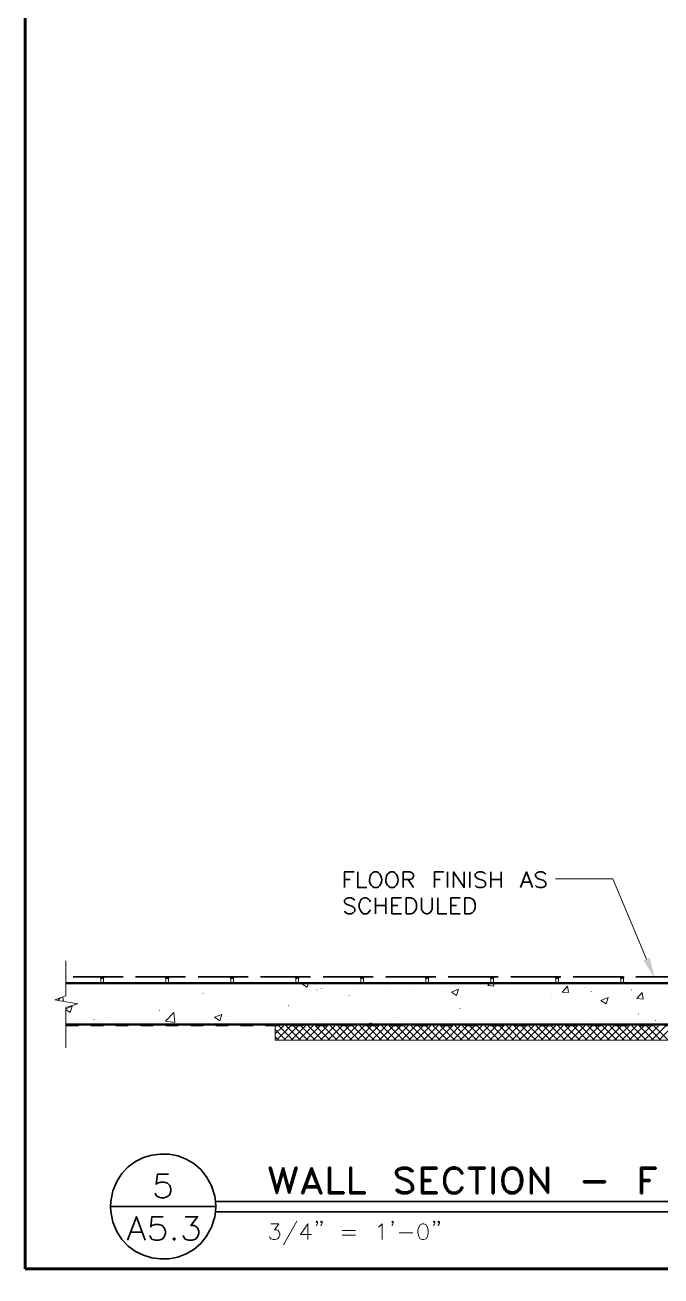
# Model space of a CAD drawing. Header units: inches. Extents: x 5 to 516, y -193 to 129.
# Drawn here: x 334.07 to 339.16, y -46.98 to -36.96 of the extents above; entities that cross this region are included whole.
import ezdxf

# ---------------------------------------------------------------- set-up
doc = ezdxf.new("R2010")
doc.units = ezdxf.units.IN
doc.header["$MEASUREMENT"] = 0
doc.linetypes.add('PDF_IMPORT', pattern=[1, 0.8, -0.2])
doc.layers.add('PDF5_Geometry', color=7, linetype='Continuous')
doc.layers.add('PDF5_Solid Fills', color=7, linetype='Continuous')

msp = doc.modelspace()

# ---------------------------------------------------------------- linework, layer by layer
at = {"layer": 'PDF5_Geometry', "lineweight": 60}
for points in [[(379.067698, -46.9256782), (379.067698, -16.9256758), (334.0676944, -16.9256758), (334.0676944, -46.9256782)], [(334.0676933, -46.9256771), (379.0676969, -46.9256771)]]:
    msp.add_lwpolyline(points, dxfattribs=at)
at = {"layer": 'PDF5_Geometry', "lineweight": 35}
for points in [[(336.6265856, -43.8712323), (336.6265856, -43.7456768), (336.7043634, -43.7456768)], [(336.7343602, -43.7456768), (336.7343602, -43.8712323), (336.8054713, -43.8712323)], [(336.9010272, -43.7523434), (336.888805, -43.7456768), (336.8643605, -43.7456768), (336.8532494, -43.7523434), (336.8410272, -43.7634546)], [(337.0321398, -43.7523434), (337.0199176, -43.7456768), (336.9954731, -43.7456768), (336.984362, -43.7523434), (336.9721398, -43.7634546)], [(337.0965835, -43.8712323), (337.0965835, -43.7456768), (337.151028, -43.7456768), (337.1688057, -43.7523434), (337.1743613, -43.757899), (337.181028, -43.7701212), (337.181028, -43.7823434), (337.1743613, -43.7934545), (337.1688057, -43.8001212), (337.151028, -43.8056768), (337.0965835, -43.8056768)], [(337.3476957, -43.8712323), (337.3476957, -43.7456768), (337.4243624, -43.7456768)], [(337.4543626, -43.7456768), (337.4543626, -43.8712323)], [(337.5021373, -43.8712323), (337.5021373, -43.7456768), (337.5854706, -43.8712323), (337.5854706, -43.7456768)], [(337.6332499, -43.7456768), (337.6332499, -43.8712323)], [(337.7576938, -43.7634547), (337.7465827, -43.7523436), (337.7288049, -43.7456769), (337.7043604, -43.7456769), (337.6865826, -43.7523436), (337.6743604, -43.7634547), (337.6743604, -43.7756769), (337.6810271, -43.7878991), (337.6865826, -43.7934547), (337.6988049, -43.8001214), (337.7343604, -43.8112325), (337.7465827, -43.8178991), (337.7521382, -43.8234547), (337.7576938, -43.8356769), (337.7576938, -43.8534547), (337.7465827, -43.8656769), (337.7288049, -43.8712325), (337.7043604, -43.8712325), (337.6865826, -43.8656769), (337.6743604, -43.8534547)], [(337.7999165, -43.7456768), (337.7999165, -43.8712323)], [(337.8832499, -43.7456768), (337.8832499, -43.8712323)], [(338.037696, -43.8712323), (338.0854737, -43.7456768), (338.1332515, -43.8712323)], [(338.2410289, -43.7634547), (338.2288067, -43.7523436), (338.2110289, -43.7456769), (338.1865845, -43.7456769), (338.1688067, -43.7523436), (338.1576956, -43.7634547), (338.1576956, -43.7756769), (338.1632512, -43.7878991), (338.1688067, -43.7934547), (338.1810289, -43.8001214), (338.2165845, -43.8112325), (338.2288067, -43.8178991), (338.2343623, -43.8234547), (338.2410289, -43.8356769), (338.2410289, -43.8534547), (338.2288067, -43.8656769), (338.2110289, -43.8712325), (338.1865845, -43.8712325), (338.1688067, -43.8656769), (338.1576956, -43.8534547)], [(336.6265856, -43.8056769), (336.6743634, -43.8056769)], [(336.8643605, -43.8712323), (336.888805, -43.8712323), (336.9010272, -43.8656768)], [(336.9954731, -43.8712323), (337.0199176, -43.8712323), (337.0321398, -43.8656768)], [(337.1388063, -43.8056769), (337.1810285, -43.8712324)], [(337.3476957, -43.8056769), (337.3943624, -43.8056769)], [(337.7999165, -43.8056769), (337.8832499, -43.8056769)], [(338.055473, -43.8290101), (338.115473, -43.8290101)], [(336.709919, -43.9723436), (336.6976968, -43.9601213), (336.679919, -43.9545658), (336.6565856, -43.9545658), (336.6388079, -43.9601213), (336.6265856, -43.9723436), (336.6265856, -43.9845658), (336.6321412, -43.996788), (336.6388079, -44.0023436), (336.649919, -44.0078991), (336.6865856, -44.0201213), (336.6976968, -44.0256769), (336.7043634, -44.0323436), (336.709919, -44.0434547), (336.709919, -44.0612325), (336.6976968, -44.0734547), (336.679919, -44.0801214), (336.6565856, -44.0801214), (336.6388079, -44.0734547), (336.6265856, -44.0612325)], [(336.7521372, -43.9845659), (336.7454706, -44.0023436), (336.7454706, -44.0323436), (336.7521372, -44.0501214), (336.7576928, -44.0612325), (336.769915, -44.0734548), (336.7810261, -44.0801214), (336.8054706, -44.0801214), (336.8176928, -44.0734548), (336.8288039, -44.0612325), (336.8354706, -44.0501214)], [(336.8354706, -43.9845659), (336.8288039, -43.9723436), (336.8176928, -43.9601214)], [(336.8765857, -43.9545657), (336.8765857, -44.0801212)], [(336.959919, -43.9545657), (336.959919, -44.0801212)], [(337.0854715, -44.0801212), (337.0076937, -44.0801212), (337.0076937, -43.9545656), (337.0854715, -43.9545656)], [(337.2454731, -43.9545657), (337.2454731, -44.0434546), (337.2521398, -44.0612323), (337.264362, -44.0734546), (337.2821398, -44.0801212), (337.2932509, -44.0801212), (337.3110287, -44.0734546), (337.3232509, -44.0612323), (337.3299176, -44.0434546), (337.3299176, -43.9545657)], [(337.3765857, -43.9545657), (337.3765857, -44.0801212), (337.4488079, -44.0801212)], [(337.5554704, -44.0801212), (337.4788038, -44.0801212), (337.4788038, -43.9545656), (337.5554704, -43.9545656)], [(336.8765857, -44.0145658), (336.959919, -44.0145658)], [(337.0076937, -44.0145658), (337.0554715, -44.0145658)], [(337.4788038, -44.0145658), (337.5254704, -44.0145658)], [(334.6754724, -44.585677), (334.6754724, -44.595677), (334.6965835, -44.595677), (334.6965835, -44.585677)], [(335.1965815, -44.585677), (335.1965815, -44.595677), (335.2176927, -44.595677), (335.2176927, -44.585677)], [(335.7176952, -44.585677), (335.7176952, -44.595677), (335.7376952, -44.595677), (335.7376952, -44.585677)], [(336.2376967, -44.585677), (336.2376967, -44.595677), (336.2588078, -44.595677), (336.2588078, -44.585677)], [(336.7588059, -44.585677), (336.7588059, -44.595677), (336.779917, -44.595677), (336.779917, -44.585677)], [(337.279915, -44.585677), (337.279915, -44.595677), (337.3010262, -44.595677), (337.3010262, -44.585677)], [(337.8010287, -44.585677), (337.8010287, -44.595677), (337.8210287, -44.595677), (337.8210287, -44.585677)], [(338.3221379, -44.585677), (338.3221379, -44.595677), (338.3421379, -44.595677), (338.3421379, -44.585677)], [(338.8421394, -44.585677), (338.8421394, -44.595677), (338.8632505, -44.595677), (338.8632505, -44.585677)], [(335.2188074, -46.1678993), (335.1288074, -46.1678993), (335.1199185, -46.2478993), (335.1288074, -46.2390104), (335.1565852, -46.2301215), (335.1832518, -46.2301215), (335.2099185, -46.2390104), (335.2276963, -46.2567881), (335.2365852, -46.2834548), (335.2365852, -46.3023437), (335.2276963, -46.3290104), (335.2099185, -46.3467882), (335.1832518, -46.355677), (335.1565852, -46.355677), (335.1288074, -46.3467882), (335.1199185, -46.3378993), (335.1110296, -46.3201215)], [(334.75436, -46.3845659), (334.7521378, -46.425677), (334.75436, -46.4667881)], [(335.5876934, -46.5078992), (335.5943601, -46.4667881), (335.5954712, -46.425677), (335.5943601, -46.3845659), (335.5876934, -46.3434548)], [(335.5932513, -46.3845659), (344.6221409, -46.3845659)], [(335.5954712, -46.425677), (334.7521378, -46.425677)], [(335.5932513, -46.4678992), (344.6221409, -46.4678992)], [(334.8888061, -46.6956771), (334.9599172, -46.5078993), (335.0310283, -46.6956771)], [(335.1743602, -46.5078993), (335.0843602, -46.5078993), (335.0754713, -46.5878993), (335.0843602, -46.5790104), (335.1110269, -46.5701215), (335.1388047, -46.5701215), (335.1654713, -46.5790104), (335.1832491, -46.5967882), (335.192138, -46.6234549), (335.192138, -46.6412326), (335.1832491, -46.6678993), (335.1654713, -46.6867882), (335.1388047, -46.6956771), (335.1110269, -46.6956771), (335.0843602, -46.6867882), (335.0754713, -46.6778993), (335.0665824, -46.6590104)], [(335.3521398, -46.5078993), (335.4510287, -46.5078993), (335.3976954, -46.5790104), (335.4243621, -46.5790104), (335.4421398, -46.5878993), (335.4510287, -46.5967882), (335.4599176, -46.6234549), (335.4599176, -46.6412326), (335.4510287, -46.6678993), (335.4332509, -46.6867882), (335.4065843, -46.6956771), (335.3788065, -46.6956771), (335.3521398, -46.6867882), (335.3432509, -46.6778993), (335.334362, -46.6590104)], [(334.9154717, -46.6323438), (335.0043606, -46.6323438)]]:
    msp.add_lwpolyline(points, dxfattribs=at)
at = {"layer": 'PDF5_Geometry', "lineweight": 15}
for points in [[(339.0488044, -44.4434548), (338.7788044, -43.8001213), (338.3188044, -43.8001213)], [(334.3954702, -45.1545658), (334.3954702, -44.8323436), (334.4899146, -44.8023436), (334.3054702, -44.7701213), (334.3954702, -44.7378991), (334.3954702, -44.456788)], [(334.5243629, -44.6401214), (334.5243629, -44.6390102)], [(334.6754724, -44.595677), (334.6754724, -44.635677)], [(334.6965815, -44.595677), (334.6965815, -44.635677)], [(334.7365844, -44.6378992), (334.7365844, -44.6367881)], [(335.1965815, -44.595677), (335.1965815, -44.635677)], [(335.2176952, -44.595677), (335.2176952, -44.635677)], [(335.7176952, -44.595677), (335.7176952, -44.635677)], [(335.7376967, -44.595677), (335.7376967, -44.635677)], [(336.2376967, -44.595677), (336.2376967, -44.635677)], [(336.2588058, -44.595677), (336.2588058, -44.635677)], [(336.3276947, -44.6701213), (336.2865836, -44.6412324), (336.3010281, -44.6356769)], [(336.3276942, -44.6701213), (336.3388053, -44.6356768)], [(336.4410297, -44.6790104), (336.4410297, -44.6778992)], [(336.5054738, -44.6367882), (336.5054738, -44.635677)], [(336.7221396, -44.6501212), (336.7221396, -44.6490101)], [(336.7588059, -44.595677), (336.7588059, -44.635677)], [(336.779915, -44.595677), (336.779915, -44.635677)], [(336.9510259, -44.6556768), (336.9510259, -44.6545657)], [(337.1521391, -44.6512326), (337.1521391, -44.6501215)], [(337.279915, -44.595677), (337.279915, -44.635677)], [(337.3010287, -44.595677), (337.3010287, -44.635677)], [(337.3954704, -44.6745658), (337.3954704, -44.6734547)], [(337.5254713, -44.736788), (337.4843602, -44.7090103), (337.542138, -44.6856769)], [(337.5254708, -44.736788), (337.5421375, -44.6856769)], [(337.8254708, -44.6601213), (337.7754708, -44.6556768), (337.7921375, -44.6356768)], [(337.8010287, -44.595677), (337.8010287, -44.635677)], [(337.8254744, -44.6601214), (337.82103, -44.6356769)], [(337.8210302, -44.595677), (337.8210302, -44.635677)], [(338.3221379, -44.595677), (338.3221379, -44.635677)], [(338.3421393, -44.595677), (338.3421393, -44.635677)], [(338.4232492, -44.7123436), (338.3732492, -44.7078992), (338.4143603, -44.6601214)], [(338.4232483, -44.7123435), (338.4143594, -44.6601212)], [(338.5610295, -44.6690102), (338.5610295, -44.6678991)], [(338.8421394, -44.595677), (338.8421394, -44.635677)], [(338.8632485, -44.595677), (338.8632485, -44.635677)], [(334.3310261, -44.7745657), (334.3510261, -44.7534546)], [(334.3754733, -44.7823437), (334.3710288, -44.7467882)], [(335.4943608, -44.7190101), (335.4943608, -44.717899)], [(335.6710282, -44.7890101), (335.6710282, -44.787899)], [(336.0076936, -44.7412326), (336.0076936, -44.7401215)], [(336.1976938, -44.7201215), (336.1976938, -44.7190104)], [(336.4065833, -44.6923437), (336.4065833, -44.6912326)], [(336.6654718, -44.7345659), (336.6654718, -44.7334548)], [(337.7121389, -44.7812324), (337.7121389, -44.7801213)], [(337.8410271, -44.6934548), (337.8410271, -44.6923437)], [(338.0799187, -44.7712325), (338.0799187, -44.7701214)], [(338.1399185, -44.7223436), (338.1399185, -44.7212325)], [(338.2854716, -44.7123435), (338.2854716, -44.7112324)], [(338.287696, -44.7445658), (338.287696, -44.7434547)], [(338.4421375, -44.7756771), (338.4421375, -44.7745659)], [(338.6032523, -44.7023436), (338.6032523, -44.7012325)], [(338.7232525, -44.8034548), (338.6821414, -44.7756771), (338.7399191, -44.7523437)], [(338.7232519, -44.8034548), (338.7399186, -44.7523437)], [(338.7299161, -44.7312324), (338.7299161, -44.7301213)], [(338.9276926, -44.6923437), (338.9276926, -44.6912326)], [(339.0210276, -44.7645657), (338.9710276, -44.7601213), (339.0121387, -44.7123435)], [(339.0210267, -44.7645658), (339.0121378, -44.7123436)], [(334.3954702, -44.8412325), (334.4465813, -44.8212325), (334.4299146, -44.8712325), (334.3954702, -44.8478992)], [(334.5221385, -44.8856768), (334.5221385, -44.8845657)], [(335.0076935, -44.8023435), (335.0076935, -44.8012324)], [(335.1465824, -44.857899), (335.1465824, -44.8567879)], [(335.1588076, -44.8534548), (335.1588076, -44.8523437)], [(335.2688061, -44.9512324), (335.1943617, -44.9401213), (335.2599172, -44.8723435)], [(335.2688065, -44.9512325), (335.2599176, -44.8723436)], [(335.3554719, -44.8301213), (335.3554719, -44.8290102)], [(335.5865827, -44.7945657), (335.5865827, -44.7934546)], [(335.6276938, -44.9390103), (335.5865827, -44.9101214), (335.6443604, -44.8878992)], [(335.6276932, -44.9390103), (335.6443599, -44.8878991)], [(336.1799168, -44.8178993), (336.1799168, -44.8167881)], [(337.2376968, -44.8823436), (337.2376968, -44.8812325)], [(337.2788074, -44.8434546), (337.2788074, -44.8423435)], [(337.5532486, -44.8412325), (337.5532486, -44.8401214)], [(337.9554703, -44.8590104), (337.9554703, -44.8578993)], [(338.9832482, -44.8845658), (338.9832482, -44.8834546)], [(334.621029, -44.926788), (334.621029, -44.9256769)], [(334.7265837, -44.915677), (334.7265837, -44.9145659)], [(335.6932495, -44.9012326), (335.6932495, -44.9001215)], [(336.0732499, -45.0434547), (336.1376944, -44.9790102)], [(336.0732499, -44.9790103), (336.0732499, -45.0934548)], [(336.0732499, -44.9845659), (336.0788055, -44.9790104)], [(336.0821384, -45.0934546), (336.1965829, -44.9790102)], [(336.2165831, -45.0934546), (336.1010275, -44.9790102)], [(336.1410261, -45.0934546), (336.2554705, -44.9790102)], [(336.2754707, -45.0934546), (336.1599151, -44.9790102)], [(336.1999182, -45.0934546), (336.3143627, -44.9790102)], [(336.3343628, -45.0934546), (336.2188073, -44.9790102)], [(336.2588058, -45.0934546), (336.3732503, -44.9790102)], [(336.3932505, -45.0934546), (336.2776949, -44.9790102)], [(336.3176935, -45.0934546), (336.4321379, -44.9790102)], [(336.4521381, -45.0934546), (336.3365825, -44.9790102)], [(336.3765856, -45.0934546), (336.4910301, -44.9790102)], [(336.5110257, -45.0934546), (336.3965813, -44.9790102)], [(336.4299168, -44.9556768), (336.4299168, -44.9545657)], [(336.4354732, -45.0934546), (336.5499177, -44.9790102)], [(336.5699179, -45.0934546), (336.4554734, -44.9790102)], [(336.4943609, -45.0934546), (336.6088053, -44.9790102)], [(336.6288055, -45.0934546), (336.5143611, -44.9790102)], [(336.5532485, -45.0934546), (336.667693, -44.9790102)], [(336.6876931, -45.0934546), (336.5732487, -44.9790102)], [(336.6121406, -45.0934546), (336.7265851, -44.9790102)], [(336.7465853, -45.0934546), (336.6321408, -44.9790102)], [(336.6710283, -45.0934546), (336.7854727, -44.9790102)], [(336.8054729, -45.0934546), (336.6910285, -44.9790102)], [(336.7299159, -45.0934546), (336.8443604, -44.9790102)], [(336.8643605, -45.0934546), (336.7499161, -44.9790102)], [(336.7888035, -45.0934546), (336.903248, -44.9790102)], [(336.8054729, -44.9690102), (336.8421396, -44.9545657)], [(336.9232482, -45.0934546), (336.8088037, -44.9790102)], [(336.837695, -44.9690102), (336.8421394, -44.9545657)], [(336.8476957, -45.0934546), (336.9621401, -44.9790102)], [(336.8588041, -44.8967881), (336.8588041, -44.8956769)], [(336.9821403, -45.0934546), (336.8676959, -44.9790102)], [(336.9065833, -45.0934546), (337.0210278, -44.9790102)], [(337.0410279, -45.0934546), (336.9265835, -44.9790102)], [(336.9654709, -45.0934546), (337.0799154, -44.9790102)], [(337.0999156, -45.0934546), (336.9854711, -44.9790102)], [(337.0243631, -45.0934546), (337.1388075, -44.9790102)], [(337.0288073, -44.9101214), (337.0288073, -44.9090103)], [(337.1588077, -45.0934546), (337.0443633, -44.9790102)], [(337.0832507, -45.0934546), (337.1976952, -44.9790102)], [(337.2176953, -45.0934546), (337.1032509, -44.9790102)], [(337.1421383, -45.0934546), (337.2576939, -44.9790102)], [(337.276583, -45.0934546), (337.1621385, -44.9790102)], [(337.201026, -45.0934546), (337.3165815, -44.9790102)], [(337.3354706, -45.0934546), (337.2210262, -44.9790102)], [(337.2599181, -45.0934546), (337.3754737, -44.9790102)], [(337.3943628, -45.0934546), (337.2799183, -44.9790102)], [(337.3188057, -45.0934546), (337.4343613, -44.9790102)], [(337.4532504, -45.0934546), (337.3388059, -44.9790102)], [(337.3776934, -45.0934546), (337.48436, -44.9878991), (337.4932489, -44.9790102)], [(337.512138, -45.0934546), (337.3976936, -44.9790102)], [(337.4365855, -45.0934546), (337.4843633, -45.046788), (337.5521411, -44.9790102)], [(337.5710302, -45.0934546), (337.4565857, -44.9790102)], [(337.4699152, -44.9423437), (337.4699152, -44.9412326)], [(337.4965853, -45.0934546), (337.6110298, -44.9790102)], [(337.6299178, -45.0934546), (337.5154733, -44.9790102)], [(337.555473, -45.0934546), (337.6699174, -44.9790102)], [(337.6888054, -45.0934546), (337.574361, -44.9790102)], [(337.6143606, -45.0934546), (337.7288051, -44.9790102)], [(337.747693, -45.0934546), (337.6332486, -44.9790102)], [(337.6732482, -45.0934546), (337.7876927, -44.9790102)], [(337.8076929, -45.0934546), (337.7343595, -45.0212324), (337.6921373, -44.9790102)], [(337.7321404, -45.0934546), (337.7343626, -45.0912324), (337.8465848, -44.9790102)], [(337.866585, -45.0934546), (337.7510294, -44.9790102)], [(337.791028, -45.0934546), (337.9054725, -44.9790102)], [(337.9254726, -45.0934546), (337.8099171, -44.9790102)], [(337.8499156, -45.0934546), (337.9643601, -44.9790102)], [(337.9843603, -45.0934546), (337.8688047, -44.9790102)], [(337.9088078, -45.0934546), (338.0232522, -44.9790102)], [(338.0432524, -45.0934546), (337.9276969, -44.9790102)], [(337.9676954, -45.0934546), (338.0821399, -44.9790102)], [(338.10214, -45.0934546), (337.9876956, -44.9790102)], [(338.026583, -45.0934546), (338.1410275, -44.9790102)], [(338.1610277, -45.0934546), (338.0465832, -44.9790102)], [(338.0854707, -45.0934546), (338.1999151, -44.9790102)], [(338.2199153, -45.0934546), (338.1054708, -44.9790102)], [(338.1443628, -45.0934546), (338.2588073, -44.9790102)], [(338.2788074, -45.0934546), (338.164363, -44.9790102)], [(338.2032504, -45.0934546), (338.3176949, -44.9790102)], [(338.3376951, -45.0934546), (338.2232506, -44.9790102)], [(338.2621381, -45.0934546), (338.3765825, -44.9790102)], [(338.3965827, -45.0934546), (338.2821383, -44.9790102)], [(338.3210302, -45.0934546), (338.4354747, -44.9790102)], [(338.4554703, -45.0934546), (338.3410259, -44.9790102)], [(338.3799178, -45.0934546), (338.4943623, -44.9790102)], [(338.5143625, -45.0934546), (338.399918, -44.9790102)], [(338.4388055, -45.0934546), (338.5532499, -44.9790102)], [(338.5732501, -45.0934546), (338.4588057, -44.9790102)], [(338.4976931, -45.0934546), (338.6121376, -44.9790102)], [(338.6321377, -45.0934546), (338.5176933, -44.9790102)], [(338.5510288, -44.946788), (338.5510288, -44.9456769)], [(338.5565852, -45.0934546), (338.6710297, -44.9790102)], [(338.6910299, -45.0934546), (338.5765854, -44.9790102)], [(338.6154729, -45.0934546), (338.7299173, -44.9790102)], [(338.7499175, -45.0934546), (338.6354731, -44.9790102)], [(338.6743605, -45.0934546), (338.788805, -44.9790102)], [(338.8088051, -45.0934546), (338.6943607, -44.9790102)], [(338.7332481, -45.0934546), (338.8476926, -44.9790102)], [(338.8676928, -45.0934546), (338.7532483, -44.9790102)], [(338.7921403, -45.0934546), (338.9076958, -44.9790102)], [(338.9265849, -45.0934546), (338.8121405, -44.9790102)], [(338.8510279, -45.0934546), (338.9665835, -44.9790102)], [(338.9854725, -45.0934546), (338.8710281, -44.9790102)], [(338.9099155, -45.0934546), (339.0254711, -44.9790102)], [(338.9110277, -44.9623435), (338.9110277, -44.9612324)], [(339.0443602, -45.0934546), (338.9299157, -44.9790102)], [(338.9688077, -45.0934546), (339.0843633, -44.9790102)], [(339.1032523, -45.0934546), (338.9888079, -44.9790102)], [(339.0276953, -45.0934546), (339.1432509, -44.9790102)], [(339.1621399, -45.0934546), (339.0476955, -44.9790102)], [(339.0876951, -45.0934546), (339.2021396, -44.9790102)], [(339.2210276, -45.0934546), (339.1065831, -44.9790102)], [(339.1199172, -44.9345657), (339.1199172, -44.9334546)], [(339.1465828, -45.0934546), (339.2610272, -44.9790102)], [(336.1576954, -45.0934546), (336.073251, -45.0090102)], [(336.0976956, -45.0934546), (336.0732512, -45.0678991)], [(339.9065835, -45.9123436), (339.9065835, -45.0934546), (336.0732499, -45.0934546)], [(336.0365836, -46.565677), (336.1021392, -46.565677), (336.0665836, -46.6134548), (336.0843614, -46.6134548), (336.0965836, -46.6190103), (336.1021392, -46.625677), (336.1088058, -46.6434548), (336.1088058, -46.655677), (336.1021392, -46.6734548), (336.0910281, -46.6845659), (336.0732503, -46.6912325), (336.0554725, -46.6912325), (336.0365836, -46.6845659), (336.031028, -46.6790103), (336.0254725, -46.6667881)], [(336.245473, -46.5423437), (336.1388064, -46.7323438)], [(336.3343628, -46.6912325), (336.3343628, -46.565677), (336.275474, -46.6490103), (336.3643629, -46.6490103)], [(336.4121397, -46.5478994), (336.4065842, -46.554566), (336.3999175, -46.5478994), (336.4065842, -46.5423438), (336.4121397, -46.5478994), (336.4121397, -46.5601216), (336.4065842, -46.5723438), (336.3999175, -46.5778994)], [(336.4476938, -46.5478994), (336.4421383, -46.554566), (336.4354716, -46.5478994), (336.4421383, -46.5423438), (336.4476938, -46.5478994), (336.4476938, -46.5601216), (336.4421383, -46.5723438), (336.4354716, -46.5778994)], [(336.8999147, -46.5901216), (336.9121369, -46.5834549), (336.9299147, -46.5656771), (336.9299147, -46.6912327)], [(337.0188066, -46.5478994), (337.0132511, -46.554566), (337.0076955, -46.5478994), (337.0132511, -46.5423438), (337.0188066, -46.5478994), (337.0188066, -46.5601216), (337.0132511, -46.5723438), (337.0076955, -46.5778994)], [(337.35214, -46.5478994), (337.3465844, -46.554566), (337.3410289, -46.5478994), (337.3465844, -46.5423438), (337.35214, -46.5478994), (337.35214, -46.5601216), (337.3465844, -46.5723438), (337.3410289, -46.5778994)], [(337.3888063, -46.5478994), (337.3821396, -46.554566), (337.3765841, -46.5478994), (337.3821396, -46.5423438), (337.3888063, -46.5478994), (337.3888063, -46.5601216), (337.3821396, -46.5723438), (337.3765841, -46.5778994)], [(336.6088041, -46.6190104), (336.7154707, -46.6190104)], [(336.6088041, -46.655677), (336.7154707, -46.655677)], [(337.0665813, -46.6378994), (337.1743591, -46.6378994)]]:
    msp.add_lwpolyline(points, dxfattribs=at)
at = {"layer": 'PDF5_Geometry', "lineweight": 35}
for points in [[(337.1210292, -44.0801212), (337.1210292, -43.9545656), (337.1621403, -43.9545656), (337.1810292, -43.9601212), (337.1921403, -43.9723434), (337.198807, -43.9845656), (337.2043626, -44.0023434), (337.2043626, -44.0323434), (337.198807, -44.0501212), (337.1921403, -44.0612323), (337.1810292, -44.0734545), (337.1621403, -44.0801212)], [(337.5910271, -44.0801212), (337.5910271, -43.9545656), (337.6332493, -43.9545656), (337.6510271, -43.9601212), (337.6632493, -43.9723434), (337.6688049, -43.9845656), (337.6743604, -44.0023434), (337.6743604, -44.0323434), (337.6688049, -44.0501212), (337.6632493, -44.0612323), (337.6510271, -44.0734545), (337.6332493, -44.0801212)], [(335.26325, -46.6778992), (335.2543611, -46.6867881), (335.26325, -46.6956769), (335.2721389, -46.6867881)]]:
    msp.add_lwpolyline(points, close=True, dxfattribs=at)
at = {"layer": 'PDF5_Geometry', "linetype": 'PDF_IMPORT', "lineweight": 35, "ltscale": 0.501111}
msp.add_lwpolyline([(339.3632485, -44.5856769), (334.3954724, -44.5856769)], dxfattribs=at)
at = {"layer": 'PDF5_Geometry', "lineweight": 50}
for points in [[(334.3954702, -44.6356768), (339.9899152, -44.6356768)], [(339.9899169, -44.6356768), (339.9899169, -44.9690102), (334.3954719, -44.9690102)], [(336.1854716, -46.3212326), (336.1365827, -46.1434548), (336.0865827, -46.3212326), (336.0276938, -46.1134548), (336.0365827, -46.1134548), (336.0865827, -46.2912326), (336.1365827, -46.1134548)], [(336.1365818, -46.1134548), (336.1854707, -46.2912326)], [(336.185473, -46.3212326), (336.245473, -46.1134548), (336.235473, -46.1134548), (336.185473, -46.2912326)], [(336.3643605, -46.1134548), (336.2854716, -46.3212326)], [(336.3643605, -46.113455), (336.4443605, -46.3212327), (336.4343605, -46.3212327), (336.3643605, -46.143455), (336.2954716, -46.3212327), (336.2854716, -46.3212327)], [(337.3665819, -46.1134548), (337.247693, -46.1134548), (337.247693, -46.3212326)], [(337.3665826, -46.1134549), (337.3665826, -46.1234549), (337.2576937, -46.1234549), (337.2576937, -46.3112327), (337.3665826, -46.3112327), (337.3665826, -46.3212327), (337.2476937, -46.3212327)], [(337.4354733, -46.1623436), (337.4254733, -46.1923436), (337.4254733, -46.2423436)], [(337.4354733, -46.2423436), (337.4354733, -46.1923436), (337.4454733, -46.1623436), (337.4654733, -46.1334547), (337.4854733, -46.1234547), (337.5254733, -46.1234547), (337.5454733, -46.1334547), (337.5554733, -46.1434547), (337.5643622, -46.1623436), (337.5743622, -46.1623436), (337.5643622, -46.1434547), (337.5454733, -46.1234547)], [(337.6843611, -46.1234549), (337.6843611, -46.3212327)], [(337.6943619, -46.1234549), (337.6943619, -46.3212327), (337.6843619, -46.3212327)], [(338.0110271, -46.1234548), (337.9910271, -46.1134548), (337.9521382, -46.1134548), (337.9321382, -46.1234548), (337.9121382, -46.1434548)], [(338.258806, -46.3212326), (338.258806, -46.1134548), (338.2499171, -46.1134548), (338.2499171, -46.2912326), (338.1199171, -46.1134548), (338.1199171, -46.3212326)], [(338.2588067, -46.3212327), (338.1299178, -46.143455), (338.1299178, -46.3212327), (338.1199178, -46.3212327)], [(339.1221385, -46.1134548), (339.0032496, -46.1134548), (339.0032496, -46.3212326)], [(339.1221392, -46.1134549), (339.1221392, -46.1234549), (339.0132503, -46.1234549), (339.0132503, -46.3212327), (339.0032503, -46.3212327)], [(336.3054729, -46.2723437), (336.4243618, -46.2723437)], [(336.3143614, -46.2623438), (336.4143614, -46.2623438)], [(337.2576937, -46.2123436), (337.3165826, -46.2123436), (337.3165826, -46.2223436), (337.2576937, -46.2223436)], [(337.5454733, -46.3112325), (337.5643622, -46.2912325), (337.5743622, -46.2723436), (337.5643622, -46.2723436), (337.5554733, -46.2912325), (337.5454733, -46.3012325)], [(339.0132503, -46.2123436), (339.0732503, -46.2123436), (339.0732503, -46.2223436), (339.0132503, -46.2223436)], [(337.9521382, -46.3212326), (337.9910271, -46.3212326), (338.0110271, -46.3112326)]]:
    msp.add_lwpolyline(points, dxfattribs=at)
at = {"layer": 'PDF5_Geometry', "linetype": 'PDF_IMPORT', "lineweight": 15, "ltscale": 0.102222}
msp.add_lwpolyline([(334.3954702, -44.9790103), (340.0165821, -44.9790103)], dxfattribs=at)
at = {"layer": 'PDF5_Geometry', "lineweight": 50}
for points in [[(336.5032494, -46.3212326), (336.5032494, -46.1134548), (336.5132494, -46.1134548), (336.5132494, -46.3112326), (336.6221383, -46.3112326), (336.6221383, -46.3212326)], [(336.6721405, -46.3212326), (336.6721405, -46.1134548), (336.6821405, -46.1134548), (336.6821405, -46.3112326), (336.7910294, -46.3112326), (336.7910294, -46.3212326)], [(337.0388036, -46.2912327), (337.0588036, -46.3112327), (337.0888036, -46.3212327), (337.1288036, -46.3212327), (337.1576925, -46.3112327), (337.1776925, -46.2912327), (337.1776925, -46.2623439), (337.1676925, -46.2423438), (337.1476925, -46.2223438), (337.1288036, -46.2123438), (337.0788036, -46.1923438), (337.0588036, -46.1823438), (337.0488036, -46.1623438), (337.0488036, -46.143455), (337.0588036, -46.133455), (337.0888036, -46.123455), (337.1288036, -46.123455), (337.1476925, -46.133455), (337.1576925, -46.143455), (337.1776925, -46.143455), (337.1576925, -46.123455), (337.1288036, -46.113455), (337.0888036, -46.113455), (337.0588036, -46.123455), (337.0388036, -46.143455), (337.0388036, -46.1623438), (337.0488036, -46.1823438), (337.0588036, -46.1923438), (337.0788036, -46.2023438), (337.1288036, -46.2223438), (337.1476925, -46.2323438), (337.1576925, -46.2423438), (337.1676925, -46.2623439), (337.1676925, -46.2912327), (337.1576925, -46.3012327), (337.1288036, -46.3112327), (337.0888036, -46.3112327), (337.0688036, -46.3012327), (337.0588036, -46.2912327)], [(337.7532502, -46.1234548), (337.6243613, -46.1234548), (337.6243613, -46.1134548), (337.7532502, -46.1134548)], [(337.8232493, -46.3212326), (337.8232493, -46.1134548), (337.8132493, -46.1134548), (337.8132493, -46.3212326)], [(337.9621389, -46.1234549), (337.9321389, -46.1334549), (337.9121389, -46.1623438), (337.9021389, -46.1923438), (337.9021389, -46.2423438), (337.9121389, -46.2723438), (337.9321389, -46.3012327), (337.9621389, -46.3112327), (337.9810278, -46.3112327), (338.0110278, -46.3012327), (338.0310278, -46.2723438), (338.0410278, -46.2423438), (338.0410278, -46.1923438), (338.0310278, -46.1623438), (338.0110278, -46.1334549), (337.9810278, -46.1234549)], [(338.7154734, -46.2323437), (338.5465845, -46.2323437), (338.5465845, -46.2223437), (338.7154734, -46.2223437)]]:
    msp.add_lwpolyline(points, close=True, dxfattribs=at)
at = {"layer": 'PDF5_Geometry', "lineweight": 15}
msp.add_lwpolyline([(337.2510296, -46.565677), (337.2332518, -46.5723436), (337.2221407, -46.5901214), (337.215474, -46.6190103), (337.215474, -46.6378992), (337.2221407, -46.6667881), (337.2332518, -46.6845659), (337.2510296, -46.6912325), (337.2632518, -46.6912325), (337.2810296, -46.6845659), (337.2932518, -46.6667881), (337.2988074, -46.6378992), (337.2988074, -46.6190103), (337.2932518, -46.5901214), (337.2810296, -46.5723436), (337.2632518, -46.565677)], close=True, dxfattribs=at)
at = {"layer": 'PDF5_Geometry', "lineweight": 35}
for points in [[(336.8410272, -43.7634546), (336.8188235, -43.7971212), (336.823805, -43.8543805), (336.8643605, -43.8712323)], [(336.9010272, -43.8656768), (336.933342, -43.8387694), (336.9342865, -43.7779546), (336.9010272, -43.7523434)], [(336.9721398, -43.7634546), (336.9499546, -43.7971212), (336.9549176, -43.8543805), (336.9954731, -43.8712323)], [(337.0321398, -43.8656768), (337.0644546, -43.8387879), (337.065399, -43.777936), (337.0321398, -43.7523434)], [(336.8176928, -43.9601214), (336.7921187, -43.943677), (336.7605632, -43.956251), (336.7521372, -43.9845659)], [(335.5876934, -46.3434548), (335.4785453, -45.8690473), (334.81586, -45.9023251), (334.75436, -46.3845659)], [(334.75436, -46.4667881), (334.8154341, -46.9491215), (335.4790267, -46.9822882), (335.5876934, -46.5078992)]]:
    msp.add_open_spline(points, degree=3, dxfattribs=at)
at = {"layer": 'PDF5_Geometry', "lineweight": 50}
for points in [[(337.5454733, -46.1234547), (337.5031215, -46.0937325), (337.4524178, -46.1178807), (337.4354733, -46.1623436)], [(337.9121382, -46.1434548), (337.8732493, -46.1985659), (337.8860271, -46.2980474), (337.9521382, -46.3212326)], [(338.0110271, -46.3112326), (338.0672123, -46.2683992), (338.0672123, -46.1662881), (338.0110271, -46.1234548)], [(337.4254733, -46.2423436), (337.4360844, -46.3003807), (337.4872326, -46.3488437), (337.5454733, -46.3112325)], [(337.4354733, -46.2423436), (337.4467511, -46.3008807), (337.4901956, -46.3353251), (337.5454733, -46.3012325)]]:
    msp.add_open_spline(points, degree=3, dxfattribs=at)
at = {"layer": 'PDF5_Solid Fills', "lineweight": 50, "transparency": 33554559}
msp.add_solid([(339.0743623, -44.4334546), (339.1132512, -44.5978991), (339.0232512, -44.4545657)], dxfattribs=at)

doc.saveas('drawing.dxf')
